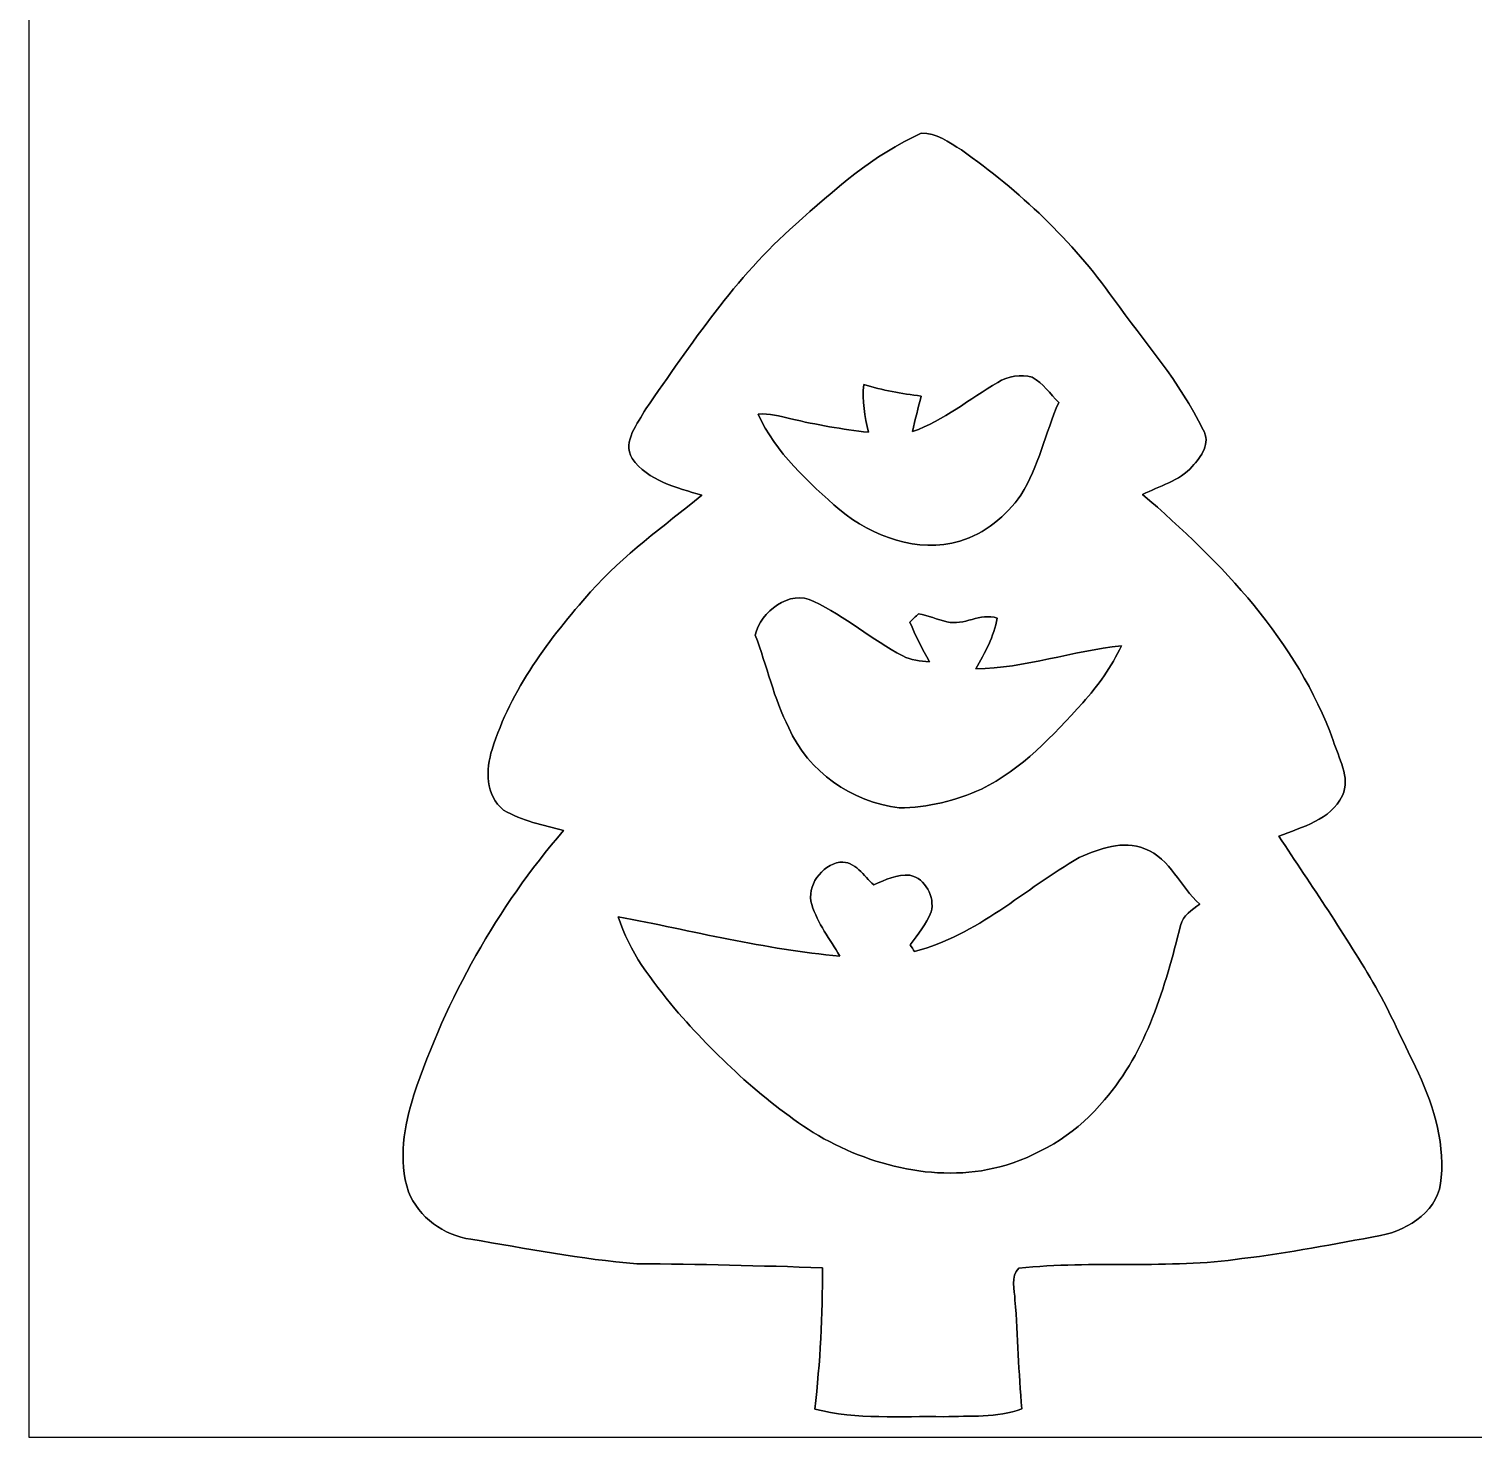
# Model space of a CAD drawing. Header units: centimetres. Extents: x -16.8 to 16.8, y -16.7 to 16.7.
# Drawn here: x -16.77 to 0.32, y -16.67 to 0 of the extents above; entities that cross this region are included whole.
import ezdxf

# ---------------------------------------------------------------- set-up
doc = ezdxf.new("R2010")
doc.units = ezdxf.units.CM
doc.header["$MEASUREMENT"] = 0
doc.layers.add('Layer 1', color=7, linetype='Continuous')

msp = doc.modelspace()

# ---------------------------------------------------------------- linework, layer by layer
at = {"layer": 'Layer 1', "color": 7}
for points, knots in [([(-16.77458, 16.66875), (-16.77458, 16.66875), (16.77458, 16.66875), (16.77458, 16.66875), (16.77458, 16.66875), (16.77458, 16.66875), (16.77458, -16.66875), (16.77458, -16.66875), (16.77458, -16.66875), (16.77458, -16.66875), (-16.77458, -16.66875), (-16.77458, -16.66875), (-16.77458, -16.66875), (-16.77458, -16.66875), (-16.77458, 16.66875), (-16.77458, 16.66875), (-16.77458, 16.66875), (-16.77458, 16.66875), (-16.77458, 16.66875), (-16.77458, 16.66875)], [0, 0, 0, 0, 0.16666667, 0.16666667, 0.16666667, 0.16666667, 0.33333333, 0.33333333, 0.33333333, 0.33333333, 0.5, 0.5, 0.5, 0.5, 0.66666667, 0.66666667, 0.66666667, 0.66666667, 1, 1, 1, 1]), ([(-6.21242, -1.23578), (-6.77686, -1.48908), (-7.24676, -1.90606), (-7.70149, -2.3174), (-7.70149, -2.3174), (-8.41199, -2.93723), (-8.9348, -3.73274), (-9.47244, -4.49792), (-9.47244, -4.49792), (-9.56204, -4.66937), (-9.75395, -4.88033), (-9.63401, -5.08353), (-9.63401, -5.08353), (-9.44845, -5.34952), (-9.10237, -5.43207), (-8.81098, -5.51921), (-8.81098, -5.51921), (-9.2583, -5.89033), (-9.73984, -6.22582), (-10.12649, -6.66468), (-10.12649, -6.66468), (-10.61332, -7.21325), (-11.07052, -7.82002), (-11.29171, -8.52876), (-11.29171, -8.52876), (-11.36721, -8.7697), (-11.37179, -9.07239), (-11.15483, -9.24701), (-11.15483, -9.24701), (-10.93752, -9.37648), (-10.68705, -9.42693), (-10.44469, -9.48796), (-10.44469, -9.48796), (-11.23456, -10.4013), (-11.83181, -11.47445), (-12.2174, -12.6171), (-12.2174, -12.6171), (-12.33099, -12.98504), (-12.40614, -13.38862), (-12.28161, -13.76398), (-12.28161, -13.76398), (-12.1606, -14.06842), (-11.86392, -14.2808), (-11.54254, -14.32701), (-11.54254, -14.32701), (-10.88954, -14.43249), (-10.23902, -14.56584), (-9.57827, -14.61664), (-9.57827, -14.61664), (-8.8459, -14.62017), (-8.11354, -14.64063), (-7.38152, -14.66391), (-7.38152, -14.66391), (-7.37905, -15.22307), (-7.40728, -15.78222), (-7.47183, -16.33784), (-7.47183, -16.33784), (-6.97406, -16.46449), (-6.45301, -16.41687), (-5.94431, -16.42745), (-5.94431, -16.42745), (-5.63704, -16.41334), (-5.3153, -16.44297), (-5.02073, -16.33573), (-5.02073, -16.33573), (-5.06307, -15.9071), (-5.06342, -15.47566), (-5.10364, -15.04774), (-5.10364, -15.04774), (-5.10223, -14.9292), (-5.16255, -14.7641), (-5.05495, -14.66991), (-5.05495, -14.66991), (-4.1783, -14.57466), (-3.29036, -14.68296), (-2.41582, -14.55596), (-2.41582, -14.55596), (-1.86478, -14.4907), (-1.32045, -14.38169), (-0.77435, -14.28327), (-0.77435, -14.28327), (-0.43462, -14.21095), (-0.07267, -13.9827), (-0.05715, -13.59676), (-0.05715, -13.59676), (-0.01693, -13.1378), (-0.16969, -12.69365), (-0.36054, -12.28443), (-0.36054, -12.28443), (-0.51999, -11.97151), (-0.65687, -11.64731), (-0.83185, -11.34286), (-0.83185, -11.34286), (-1.18533, -10.72832), (-1.59173, -10.1473), (-1.97838, -9.55393), (-1.97838, -9.55393), (-1.7018, -9.44633), (-1.36913, -9.36519), (-1.22661, -9.07556), (-1.22661, -9.07556), (-1.12713, -8.86001), (-1.27459, -8.62824), (-1.33562, -8.42433), (-1.33562, -8.42433), (-1.76248, -7.24394), (-2.65606, -6.31261), (-3.59234, -5.51109), (-3.59234, -5.51109), (-3.39161, -5.41161), (-3.15877, -5.35305), (-3.00496, -5.17913), (-3.00496, -5.17913), (-2.89842, -5.06977), (-2.78024, -4.89832), (-2.87655, -4.74592), (-2.87655, -4.74592), (-3.14995, -4.17971), (-3.57082, -3.70205), (-3.93594, -3.19476), (-3.93594, -3.19476), (-4.42524, -2.50649), (-5.04649, -1.91735), (-5.73581, -1.43263), (-5.73581, -1.43263), (-5.87975, -1.3462), (-6.03568, -1.22238), (-6.21242, -1.23578)], [0, 0, 0, 0, 0.03030303, 0.03030303, 0.03030303, 0.03030303, 0.06060606, 0.06060606, 0.06060606, 0.06060606, 0.09090909, 0.09090909, 0.09090909, 0.09090909, 0.12121212, 0.12121212, 0.12121212, 0.12121212, 0.15151515, 0.15151515, 0.15151515, 0.15151515, 0.18181818, 0.18181818, 0.18181818, 0.18181818, 0.21212121, 0.21212121, 0.21212121, 0.21212121, 0.24242424, 0.24242424, 0.24242424, 0.24242424, 0.27272727, 0.27272727, 0.27272727, 0.27272727, 0.3030303, 0.3030303, 0.3030303, 0.3030303, 0.33333333, 0.33333333, 0.33333333, 0.33333333, 0.36363636, 0.36363636, 0.36363636, 0.36363636, 0.39393939, 0.39393939, 0.39393939, 0.39393939, 0.42424242, 0.42424242, 0.42424242, 0.42424242, 0.45454545, 0.45454545, 0.45454545, 0.45454545, 0.48484848, 0.48484848, 0.48484848, 0.48484848, 0.51515152, 0.51515152, 0.51515152, 0.51515152, 0.54545455, 0.54545455, 0.54545455, 0.54545455, 0.57575758, 0.57575758, 0.57575758, 0.57575758, 0.60606061, 0.60606061, 0.60606061, 0.60606061, 0.63636364, 0.63636364, 0.63636364, 0.63636364, 0.66666667, 0.66666667, 0.66666667, 0.66666667, 0.6969697, 0.6969697, 0.6969697, 0.6969697, 0.72727273, 0.72727273, 0.72727273, 0.72727273, 0.75757576, 0.75757576, 0.75757576, 0.75757576, 0.78787879, 0.78787879, 0.78787879, 0.78787879, 0.81818182, 0.81818182, 0.81818182, 0.81818182, 0.84848485, 0.84848485, 0.84848485, 0.84848485, 0.87878788, 0.87878788, 0.87878788, 0.87878788, 0.90909091, 0.90909091, 0.90909091, 0.90909091, 0.93939394, 0.93939394, 0.93939394, 0.93939394, 1, 1, 1, 1]), ([(-5.30613, -4.18571), (-5.1876, -4.11021), (-5.03238, -4.08305), (-4.89726, -4.12221), (-4.89726, -4.12221), (-4.77414, -4.19876), (-4.68242, -4.31624), (-4.58505, -4.42242), (-4.58505, -4.42242), (-4.7431, -4.78331), (-4.81824, -5.18089), (-5.03238, -5.51744), (-5.03238, -5.51744), (-5.20665, -5.76933), (-5.46029, -5.97359), (-5.75522, -6.0639), (-5.75522, -6.0639), (-6.25228, -6.20889), (-6.7885, -6.00922), (-7.17656, -5.69383), (-7.17656, -5.69383), (-7.54451, -5.36575), (-7.94068, -5.01932), (-8.14282, -4.55965), (-8.14282, -4.55965), (-8.01158, -4.54731), (-7.88317, -4.58752), (-7.75653, -4.61469), (-7.75653, -4.61469), (-7.45314, -4.68665), (-7.14551, -4.74063), (-6.83578, -4.77485), (-6.83578, -4.77485), (-6.88234, -4.5907), (-6.91374, -4.4002), (-6.89222, -4.21005), (-6.89222, -4.21005), (-6.67138, -4.27849), (-6.44419, -4.318), (-6.21489, -4.34552), (-6.21489, -4.34552), (-6.24452, -4.48592), (-6.28862, -4.62456), (-6.31437, -4.76638), (-6.31437, -4.76638), (-5.94466, -4.63656), (-5.64198, -4.37903), (-5.30613, -4.18571)], [0, 0, 0, 0, 0.07692308, 0.07692308, 0.07692308, 0.07692308, 0.15384615, 0.15384615, 0.15384615, 0.15384615, 0.23076923, 0.23076923, 0.23076923, 0.23076923, 0.30769231, 0.30769231, 0.30769231, 0.30769231, 0.38461538, 0.38461538, 0.38461538, 0.38461538, 0.46153846, 0.46153846, 0.46153846, 0.46153846, 0.53846154, 0.53846154, 0.53846154, 0.53846154, 0.61538462, 0.61538462, 0.61538462, 0.61538462, 0.69230769, 0.69230769, 0.69230769, 0.69230769, 0.76923077, 0.76923077, 0.76923077, 0.76923077, 0.84615385, 0.84615385, 0.84615385, 0.84615385, 1, 1, 1, 1]), ([(-8.17704, -7.17621), (-8.11459, -6.90033), (-7.76993, -6.62834), (-7.48453, -6.77686), (-7.48453, -6.77686), (-7.112, -6.9536), (-6.79556, -7.22842), (-6.43184, -7.42139), (-6.43184, -7.42139), (-6.33448, -7.47254), (-6.22371, -7.48418), (-6.11576, -7.49124), (-6.11576, -7.49124), (-6.19831, -7.33742), (-6.28297, -7.18432), (-6.34541, -7.02098), (-6.34541, -7.02098), (-6.3119, -6.98782), (-6.27803, -6.95501), (-6.24417, -6.92221), (-6.24417, -6.92221), (-6.13057, -6.94655), (-6.02086, -6.98959), (-5.90797, -7.01746), (-5.90797, -7.01746), (-5.70336, -7.07037), (-5.51709, -6.90633), (-5.31213, -6.97512), (-5.31213, -6.97512), (-5.35058, -7.19279), (-5.45994, -7.38399), (-5.56613, -7.57414), (-5.56613, -7.57414), (-4.98016, -7.56885), (-4.42172, -7.35965), (-3.84246, -7.30215), (-3.84246, -7.30215), (-3.96134, -7.54803), (-4.11515, -7.77628), (-4.30107, -7.97666), (-4.30107, -7.97666), (-4.65349, -8.36577), (-5.02038, -8.76335), (-5.49839, -8.99936), (-5.49839, -8.99936), (-5.8039, -9.13518), (-6.13692, -9.2202), (-6.47206, -9.21985), (-6.47206, -9.21985), (-7.02945, -9.15458), (-7.55333, -8.79228), (-7.78016, -8.2737), (-7.78016, -8.2737), (-7.95761, -7.9248), (-8.03804, -7.53957), (-8.17704, -7.17621)], [0, 0, 0, 0, 0.06666667, 0.06666667, 0.06666667, 0.06666667, 0.13333333, 0.13333333, 0.13333333, 0.13333333, 0.2, 0.2, 0.2, 0.2, 0.26666667, 0.26666667, 0.26666667, 0.26666667, 0.33333333, 0.33333333, 0.33333333, 0.33333333, 0.4, 0.4, 0.4, 0.4, 0.46666667, 0.46666667, 0.46666667, 0.46666667, 0.53333333, 0.53333333, 0.53333333, 0.53333333, 0.6, 0.6, 0.6, 0.6, 0.66666667, 0.66666667, 0.66666667, 0.66666667, 0.73333333, 0.73333333, 0.73333333, 0.73333333, 0.8, 0.8, 0.8, 0.8, 0.86666667, 0.86666667, 0.86666667, 0.86666667, 1, 1, 1, 1]), ([(-4.34128, -9.80757), (-4.10034, -9.7028), (-3.82729, -9.59873), (-3.56623, -9.70351), (-3.56623, -9.70351), (-3.25826, -9.82169), (-3.15031, -10.15577), (-2.9143, -10.36002), (-2.9143, -10.36002), (-3.00673, -10.4267), (-3.11503, -10.49267), (-3.14254, -10.61226), (-3.14254, -10.61226), (-3.32528, -11.34075), (-3.54118, -12.0971), (-4.04283, -12.67777), (-4.04283, -12.67777), (-4.34199, -13.04431), (-4.75827, -13.30819), (-5.20806, -13.44965), (-5.20806, -13.44965), (-5.97994, -13.67719), (-6.81743, -13.4687), (-7.49159, -13.0623), (-7.49159, -13.0623), (-8.11036, -12.66472), (-8.64729, -12.15072), (-9.12883, -11.59792), (-9.12883, -11.59792), (-9.39835, -11.26737), (-9.67211, -10.92376), (-9.79876, -10.50925), (-9.79876, -10.50925), (-8.92634, -10.67435), (-8.06168, -10.89695), (-7.17479, -10.97492), (-7.17479, -10.97492), (-7.29474, -10.77701), (-7.43867, -10.58862), (-7.50782, -10.36532), (-7.50782, -10.36532), (-7.57449, -10.14342), (-7.39246, -9.90036), (-7.17444, -9.86367), (-7.17444, -9.86367), (-6.99417, -9.84426), (-6.89328, -10.03088), (-6.77298, -10.13178), (-6.77298, -10.13178), (-6.63751, -10.07286), (-6.49958, -10.00513), (-6.34577, -10.01748), (-6.34577, -10.01748), (-6.16126, -10.05875), (-6.05014, -10.27359), (-6.09318, -10.45281), (-6.09318, -10.45281), (-6.15527, -10.59462), (-6.25087, -10.71809), (-6.34224, -10.84227), (-6.34224, -10.84227), (-6.32989, -10.86203), (-6.30484, -10.90154), (-6.29214, -10.92129), (-6.29214, -10.92129), (-5.55131, -10.73115), (-4.98934, -10.18187), (-4.34128, -9.80757)], [0, 0, 0, 0, 0.05555556, 0.05555556, 0.05555556, 0.05555556, 0.11111111, 0.11111111, 0.11111111, 0.11111111, 0.16666667, 0.16666667, 0.16666667, 0.16666667, 0.22222222, 0.22222222, 0.22222222, 0.22222222, 0.27777778, 0.27777778, 0.27777778, 0.27777778, 0.33333333, 0.33333333, 0.33333333, 0.33333333, 0.38888889, 0.38888889, 0.38888889, 0.38888889, 0.44444444, 0.44444444, 0.44444444, 0.44444444, 0.5, 0.5, 0.5, 0.5, 0.55555556, 0.55555556, 0.55555556, 0.55555556, 0.61111111, 0.61111111, 0.61111111, 0.61111111, 0.66666667, 0.66666667, 0.66666667, 0.66666667, 0.72222222, 0.72222222, 0.72222222, 0.72222222, 0.77777778, 0.77777778, 0.77777778, 0.77777778, 0.83333333, 0.83333333, 0.83333333, 0.83333333, 0.88888889, 0.88888889, 0.88888889, 0.88888889, 1, 1, 1, 1])]:
    msp.add_open_spline(points, degree=3, knots=knots, dxfattribs=at)
at = {"layer": 'Layer 1', "color": 8}
for points, knots in [([(-6.21242, -1.23578), (-6.03568, -1.22238), (-5.87975, -1.3462), (-5.73581, -1.43263), (-5.73581, -1.43263), (-5.04649, -1.91735), (-4.42524, -2.50649), (-3.93594, -3.19476), (-3.93594, -3.19476), (-3.57082, -3.70205), (-3.14995, -4.17971), (-2.87655, -4.74592), (-2.87655, -4.74592), (-2.78024, -4.89832), (-2.89842, -5.06977), (-3.00496, -5.17913), (-3.00496, -5.17913), (-3.15877, -5.35305), (-3.39161, -5.41161), (-3.59234, -5.51109), (-3.59234, -5.51109), (-2.65606, -6.31261), (-1.76248, -7.24394), (-1.33562, -8.42433), (-1.33562, -8.42433), (-1.27459, -8.62824), (-1.12713, -8.86001), (-1.22661, -9.07556), (-1.22661, -9.07556), (-1.36913, -9.36519), (-1.7018, -9.44633), (-1.97838, -9.55393), (-1.97838, -9.55393), (-1.59173, -10.1473), (-1.18533, -10.72832), (-0.83185, -11.34286), (-0.83185, -11.34286), (-0.65687, -11.64731), (-0.51999, -11.97151), (-0.36054, -12.28443), (-0.36054, -12.28443), (-0.16969, -12.69365), (-0.01693, -13.1378), (-0.05715, -13.59676), (-0.05715, -13.59676), (-0.07267, -13.9827), (-0.43462, -14.21095), (-0.77435, -14.28327), (-0.77435, -14.28327), (-1.32045, -14.38169), (-1.86478, -14.4907), (-2.41582, -14.55596), (-2.41582, -14.55596), (-3.29036, -14.68296), (-4.1783, -14.57466), (-5.05495, -14.66991), (-5.05495, -14.66991), (-5.16255, -14.7641), (-5.10223, -14.9292), (-5.10364, -15.04774), (-5.10364, -15.04774), (-5.06342, -15.47566), (-5.06307, -15.9071), (-5.02073, -16.33573), (-5.02073, -16.33573), (-5.3153, -16.44297), (-5.63704, -16.41334), (-5.94431, -16.42745), (-5.94431, -16.42745), (-6.45301, -16.41687), (-6.97406, -16.46449), (-7.47183, -16.33784), (-7.47183, -16.33784), (-7.40728, -15.78222), (-7.37905, -15.22307), (-7.38152, -14.66391), (-7.38152, -14.66391), (-8.11354, -14.64063), (-8.8459, -14.62017), (-9.57827, -14.61664), (-9.57827, -14.61664), (-10.23902, -14.56584), (-10.88954, -14.43249), (-11.54254, -14.32701), (-11.54254, -14.32701), (-11.86392, -14.2808), (-12.1606, -14.06842), (-12.28161, -13.76398), (-12.28161, -13.76398), (-12.40614, -13.38862), (-12.33099, -12.98504), (-12.2174, -12.6171), (-12.2174, -12.6171), (-11.83181, -11.47445), (-11.23456, -10.4013), (-10.44469, -9.48796), (-10.44469, -9.48796), (-10.68705, -9.42693), (-10.93752, -9.37648), (-11.15483, -9.24701), (-11.15483, -9.24701), (-11.37179, -9.07239), (-11.36721, -8.7697), (-11.29171, -8.52876), (-11.29171, -8.52876), (-11.07052, -7.82002), (-10.61332, -7.21325), (-10.12649, -6.66468), (-10.12649, -6.66468), (-9.73984, -6.22582), (-9.2583, -5.89033), (-8.81098, -5.51921), (-8.81098, -5.51921), (-9.10237, -5.43207), (-9.44845, -5.34952), (-9.63401, -5.08353), (-9.63401, -5.08353), (-9.75395, -4.88033), (-9.56204, -4.66937), (-9.47244, -4.49792), (-9.47244, -4.49792), (-8.9348, -3.73274), (-8.41199, -2.93723), (-7.70149, -2.3174), (-7.70149, -2.3174), (-7.24676, -1.90606), (-6.77686, -1.48908), (-6.21242, -1.23578), (-6.21242, -1.23578), (-6.21242, -1.23578), (-6.21242, -1.23578), (-6.21242, -1.23578)], [0, 0, 0, 0, 0.02941176, 0.02941176, 0.02941176, 0.02941176, 0.05882353, 0.05882353, 0.05882353, 0.05882353, 0.08823529, 0.08823529, 0.08823529, 0.08823529, 0.11764706, 0.11764706, 0.11764706, 0.11764706, 0.14705882, 0.14705882, 0.14705882, 0.14705882, 0.17647059, 0.17647059, 0.17647059, 0.17647059, 0.20588235, 0.20588235, 0.20588235, 0.20588235, 0.23529412, 0.23529412, 0.23529412, 0.23529412, 0.26470588, 0.26470588, 0.26470588, 0.26470588, 0.29411765, 0.29411765, 0.29411765, 0.29411765, 0.32352941, 0.32352941, 0.32352941, 0.32352941, 0.35294118, 0.35294118, 0.35294118, 0.35294118, 0.38235294, 0.38235294, 0.38235294, 0.38235294, 0.41176471, 0.41176471, 0.41176471, 0.41176471, 0.44117647, 0.44117647, 0.44117647, 0.44117647, 0.47058824, 0.47058824, 0.47058824, 0.47058824, 0.5, 0.5, 0.5, 0.5, 0.52941176, 0.52941176, 0.52941176, 0.52941176, 0.55882353, 0.55882353, 0.55882353, 0.55882353, 0.58823529, 0.58823529, 0.58823529, 0.58823529, 0.61764706, 0.61764706, 0.61764706, 0.61764706, 0.64705882, 0.64705882, 0.64705882, 0.64705882, 0.67647059, 0.67647059, 0.67647059, 0.67647059, 0.70588235, 0.70588235, 0.70588235, 0.70588235, 0.73529412, 0.73529412, 0.73529412, 0.73529412, 0.76470588, 0.76470588, 0.76470588, 0.76470588, 0.79411765, 0.79411765, 0.79411765, 0.79411765, 0.82352941, 0.82352941, 0.82352941, 0.82352941, 0.85294118, 0.85294118, 0.85294118, 0.85294118, 0.88235294, 0.88235294, 0.88235294, 0.88235294, 0.91176471, 0.91176471, 0.91176471, 0.91176471, 0.94117647, 0.94117647, 0.94117647, 0.94117647, 1, 1, 1, 1]), ([(-5.30613, -4.18571), (-5.64198, -4.37903), (-5.94466, -4.63656), (-6.31437, -4.76638), (-6.31437, -4.76638), (-6.28862, -4.62456), (-6.24452, -4.48592), (-6.21489, -4.34552), (-6.21489, -4.34552), (-6.44419, -4.318), (-6.67138, -4.27849), (-6.89222, -4.21005), (-6.89222, -4.21005), (-6.91374, -4.4002), (-6.88234, -4.5907), (-6.83578, -4.77485), (-6.83578, -4.77485), (-7.14551, -4.74063), (-7.45314, -4.68665), (-7.75653, -4.61469), (-7.75653, -4.61469), (-7.88317, -4.58752), (-8.01158, -4.54731), (-8.14282, -4.55965), (-8.14282, -4.55965), (-7.94068, -5.01932), (-7.54451, -5.36575), (-7.17656, -5.69383), (-7.17656, -5.69383), (-6.7885, -6.00922), (-6.25228, -6.20889), (-5.75522, -6.0639), (-5.75522, -6.0639), (-5.46029, -5.97359), (-5.20665, -5.76933), (-5.03238, -5.51744), (-5.03238, -5.51744), (-4.81824, -5.18089), (-4.7431, -4.78331), (-4.58505, -4.42242), (-4.58505, -4.42242), (-4.68242, -4.31624), (-4.77414, -4.19876), (-4.89726, -4.12221), (-4.89726, -4.12221), (-5.03238, -4.08305), (-5.1876, -4.11021), (-5.30613, -4.18571), (-5.30613, -4.18571), (-5.30613, -4.18571), (-5.30613, -4.18571), (-5.30613, -4.18571)], [0, 0, 0, 0, 0.07142857, 0.07142857, 0.07142857, 0.07142857, 0.14285714, 0.14285714, 0.14285714, 0.14285714, 0.21428571, 0.21428571, 0.21428571, 0.21428571, 0.28571429, 0.28571429, 0.28571429, 0.28571429, 0.35714286, 0.35714286, 0.35714286, 0.35714286, 0.42857143, 0.42857143, 0.42857143, 0.42857143, 0.5, 0.5, 0.5, 0.5, 0.57142857, 0.57142857, 0.57142857, 0.57142857, 0.64285714, 0.64285714, 0.64285714, 0.64285714, 0.71428571, 0.71428571, 0.71428571, 0.71428571, 0.78571429, 0.78571429, 0.78571429, 0.78571429, 0.85714286, 0.85714286, 0.85714286, 0.85714286, 1, 1, 1, 1]), ([(-8.17704, -7.17621), (-8.03804, -7.53957), (-7.95761, -7.9248), (-7.78016, -8.2737), (-7.78016, -8.2737), (-7.55333, -8.79228), (-7.02945, -9.15458), (-6.47206, -9.21985), (-6.47206, -9.21985), (-6.13692, -9.2202), (-5.8039, -9.13518), (-5.49839, -8.99936), (-5.49839, -8.99936), (-5.02038, -8.76335), (-4.65349, -8.36577), (-4.30107, -7.97666), (-4.30107, -7.97666), (-4.11515, -7.77628), (-3.96134, -7.54803), (-3.84246, -7.30215), (-3.84246, -7.30215), (-4.42172, -7.35965), (-4.98016, -7.56885), (-5.56613, -7.57414), (-5.56613, -7.57414), (-5.45994, -7.38399), (-5.35058, -7.19279), (-5.31213, -6.97512), (-5.31213, -6.97512), (-5.51709, -6.90633), (-5.70336, -7.07037), (-5.90797, -7.01746), (-5.90797, -7.01746), (-6.02086, -6.98959), (-6.13057, -6.94655), (-6.24417, -6.92221), (-6.24417, -6.92221), (-6.27803, -6.95501), (-6.3119, -6.98782), (-6.34541, -7.02098), (-6.34541, -7.02098), (-6.28297, -7.18432), (-6.19831, -7.33742), (-6.11576, -7.49124), (-6.11576, -7.49124), (-6.22371, -7.48418), (-6.33448, -7.47254), (-6.43184, -7.42139), (-6.43184, -7.42139), (-6.79556, -7.22842), (-7.112, -6.9536), (-7.48453, -6.77686), (-7.48453, -6.77686), (-7.76993, -6.62834), (-8.11459, -6.90033), (-8.17704, -7.17621), (-8.17704, -7.17621), (-8.17704, -7.17621), (-8.17704, -7.17621), (-8.17704, -7.17621)], [0, 0, 0, 0, 0.0625, 0.0625, 0.0625, 0.0625, 0.125, 0.125, 0.125, 0.125, 0.1875, 0.1875, 0.1875, 0.1875, 0.25, 0.25, 0.25, 0.25, 0.3125, 0.3125, 0.3125, 0.3125, 0.375, 0.375, 0.375, 0.375, 0.4375, 0.4375, 0.4375, 0.4375, 0.5, 0.5, 0.5, 0.5, 0.5625, 0.5625, 0.5625, 0.5625, 0.625, 0.625, 0.625, 0.625, 0.6875, 0.6875, 0.6875, 0.6875, 0.75, 0.75, 0.75, 0.75, 0.8125, 0.8125, 0.8125, 0.8125, 0.875, 0.875, 0.875, 0.875, 1, 1, 1, 1]), ([(-4.34128, -9.80757), (-4.98934, -10.18187), (-5.55131, -10.73115), (-6.29214, -10.92129), (-6.29214, -10.92129), (-6.30484, -10.90154), (-6.32989, -10.86203), (-6.34224, -10.84227), (-6.34224, -10.84227), (-6.25087, -10.71809), (-6.15527, -10.59462), (-6.09318, -10.45281), (-6.09318, -10.45281), (-6.05014, -10.27359), (-6.16126, -10.05875), (-6.34577, -10.01748), (-6.34577, -10.01748), (-6.49958, -10.00513), (-6.63751, -10.07286), (-6.77298, -10.13178), (-6.77298, -10.13178), (-6.89328, -10.03088), (-6.99417, -9.84426), (-7.17444, -9.86367), (-7.17444, -9.86367), (-7.39246, -9.90036), (-7.57449, -10.14342), (-7.50782, -10.36532), (-7.50782, -10.36532), (-7.43867, -10.58862), (-7.29474, -10.77701), (-7.17479, -10.97492), (-7.17479, -10.97492), (-8.06168, -10.89695), (-8.92634, -10.67435), (-9.79876, -10.50925), (-9.79876, -10.50925), (-9.67211, -10.92376), (-9.39835, -11.26737), (-9.12883, -11.59792), (-9.12883, -11.59792), (-8.64729, -12.15072), (-8.11036, -12.66472), (-7.49159, -13.0623), (-7.49159, -13.0623), (-6.81743, -13.4687), (-5.97994, -13.67719), (-5.20806, -13.44965), (-5.20806, -13.44965), (-4.75827, -13.30819), (-4.34199, -13.04431), (-4.04283, -12.67777), (-4.04283, -12.67777), (-3.54118, -12.0971), (-3.32528, -11.34075), (-3.14254, -10.61226), (-3.14254, -10.61226), (-3.11503, -10.49267), (-3.00673, -10.4267), (-2.9143, -10.36002), (-2.9143, -10.36002), (-3.15031, -10.15577), (-3.25826, -9.82169), (-3.56623, -9.70351), (-3.56623, -9.70351), (-3.82729, -9.59873), (-4.10034, -9.7028), (-4.34128, -9.80757)], [0, 0, 0, 0, 0.05555556, 0.05555556, 0.05555556, 0.05555556, 0.11111111, 0.11111111, 0.11111111, 0.11111111, 0.16666667, 0.16666667, 0.16666667, 0.16666667, 0.22222222, 0.22222222, 0.22222222, 0.22222222, 0.27777778, 0.27777778, 0.27777778, 0.27777778, 0.33333333, 0.33333333, 0.33333333, 0.33333333, 0.38888889, 0.38888889, 0.38888889, 0.38888889, 0.44444444, 0.44444444, 0.44444444, 0.44444444, 0.5, 0.5, 0.5, 0.5, 0.55555556, 0.55555556, 0.55555556, 0.55555556, 0.61111111, 0.61111111, 0.61111111, 0.61111111, 0.66666667, 0.66666667, 0.66666667, 0.66666667, 0.72222222, 0.72222222, 0.72222222, 0.72222222, 0.77777778, 0.77777778, 0.77777778, 0.77777778, 0.83333333, 0.83333333, 0.83333333, 0.83333333, 0.88888889, 0.88888889, 0.88888889, 0.88888889, 1, 1, 1, 1])]:
    msp.add_open_spline(points, degree=3, knots=knots, dxfattribs=at)

doc.saveas('drawing.dxf')
